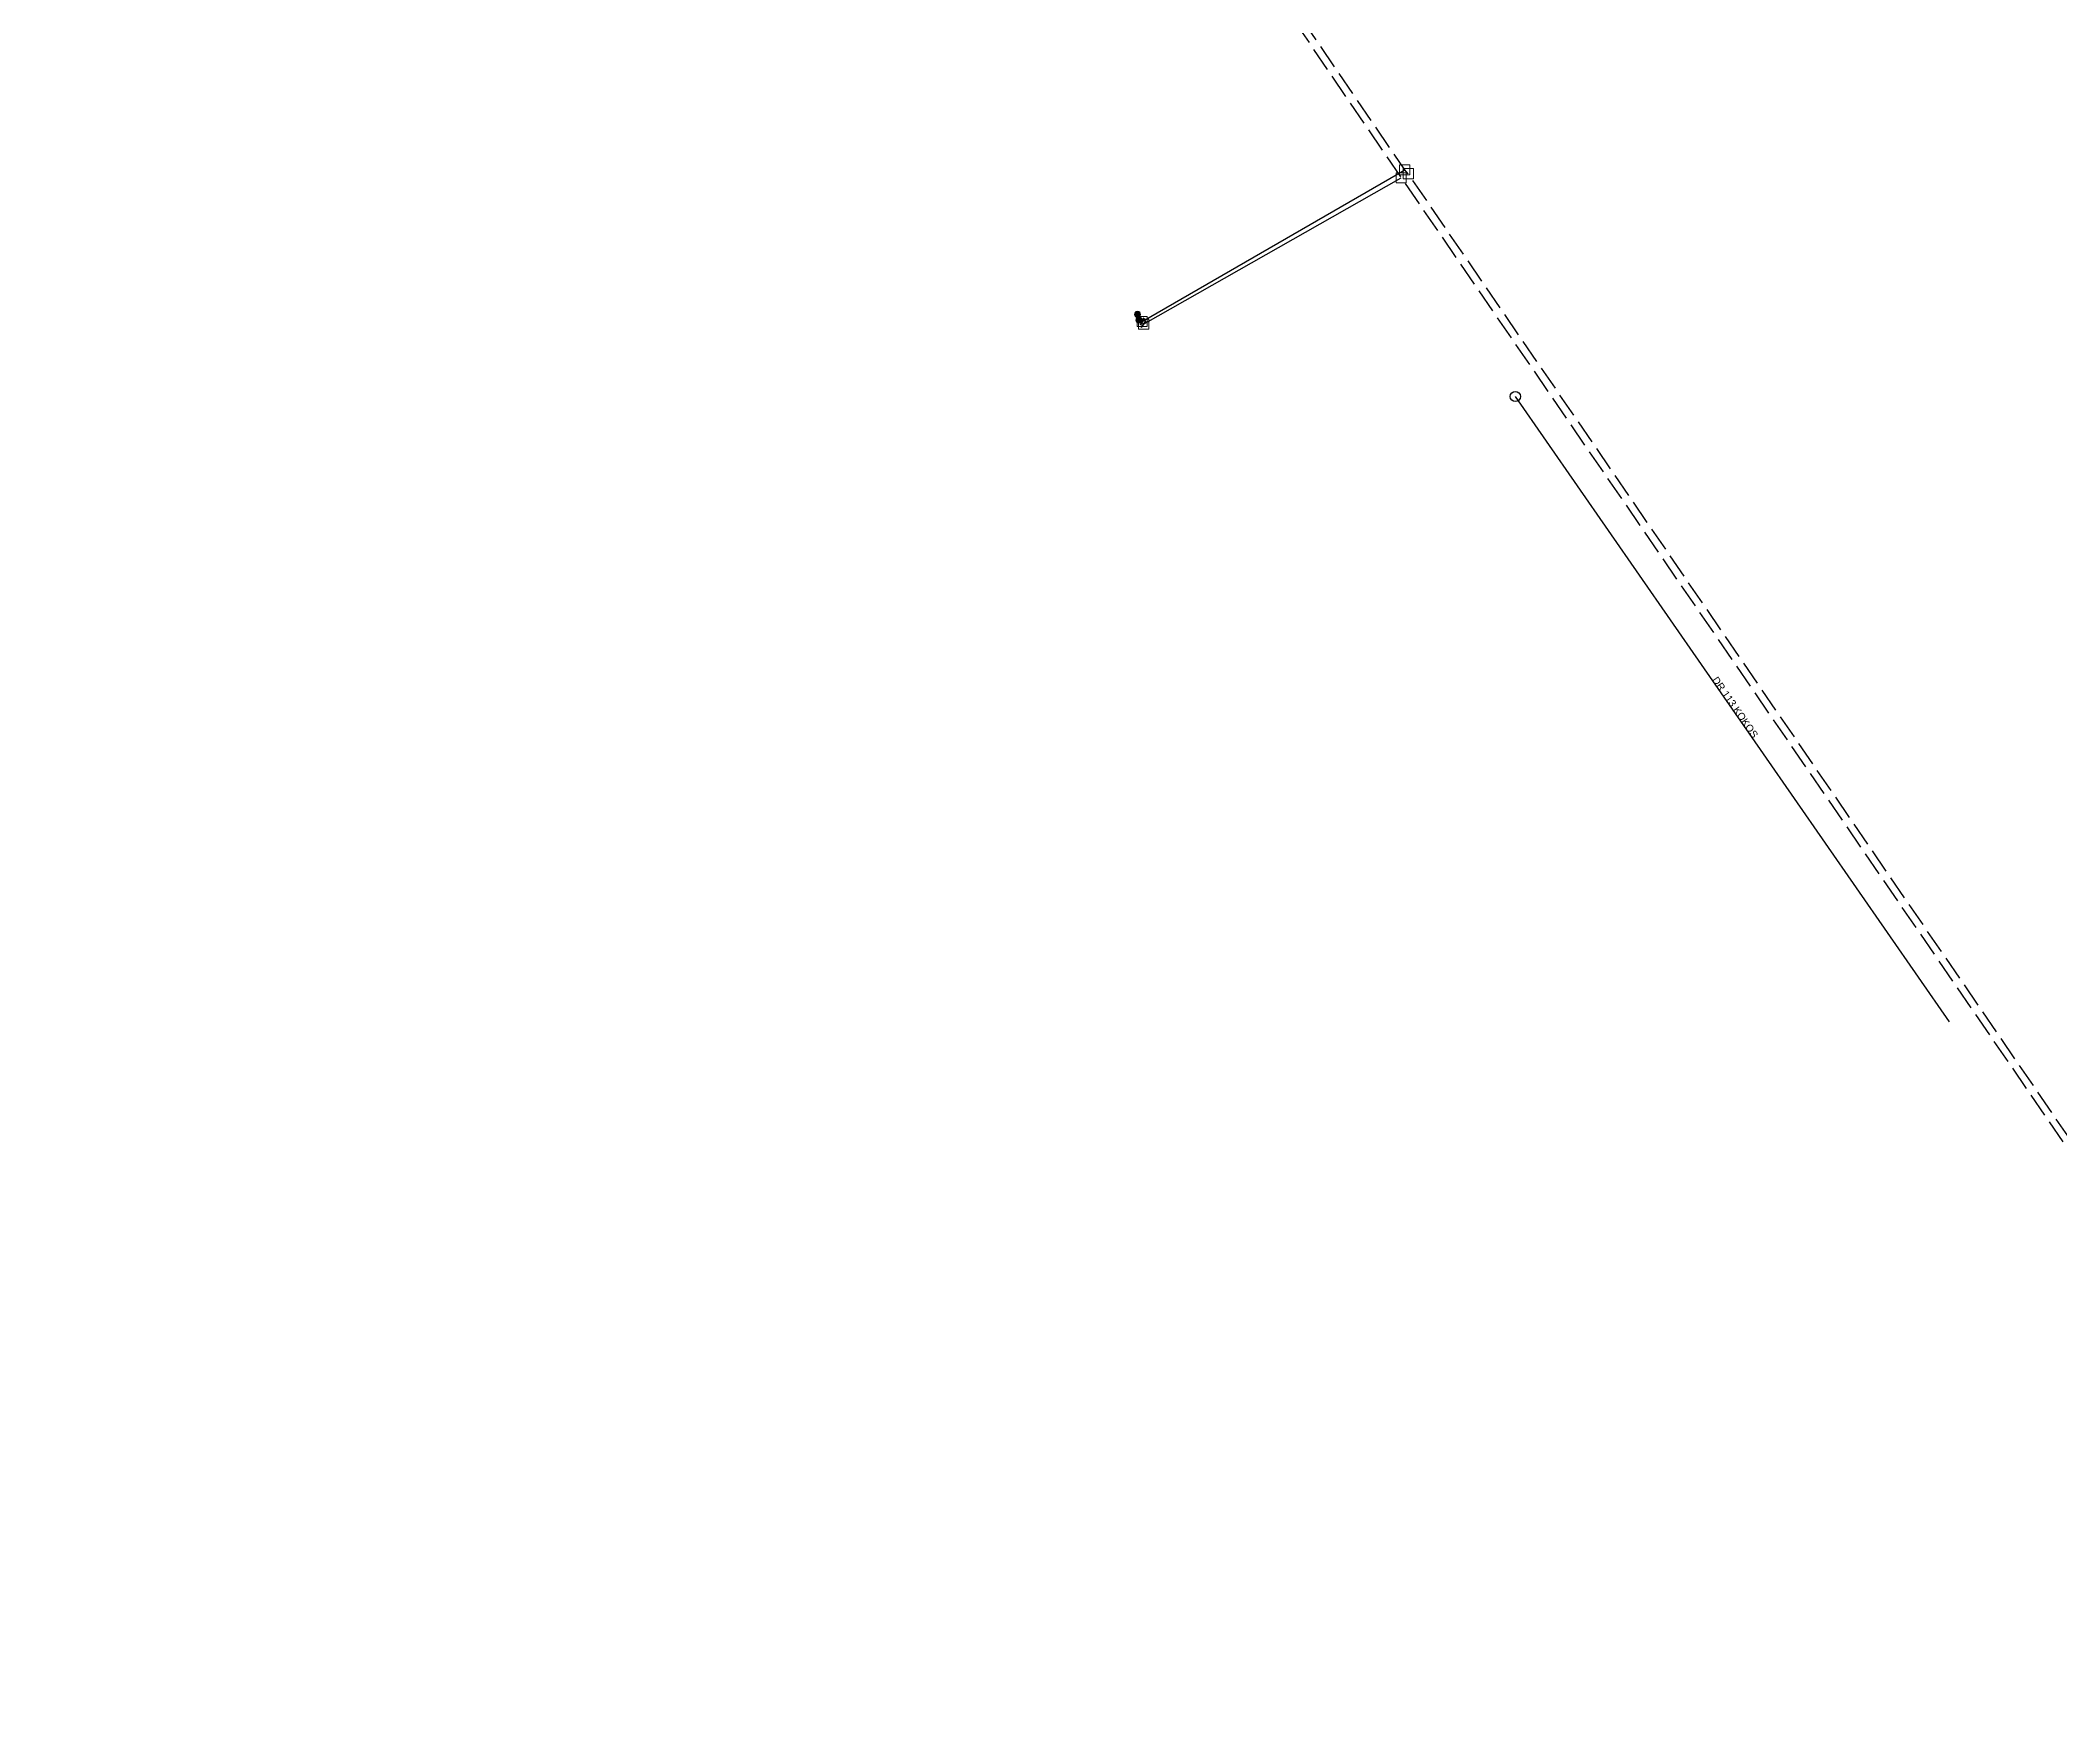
# Model space of a CAD drawing. Header units: metres. Extents: x 119005 to 120452, y 6146783 to 6149515.
# Drawn here: x 119552.3 to 119751, y 6147712 to 6147877 of the extents above; entities that cross this region are included whole.
import ezdxf
from ezdxf.enums import TextEntityAlignment as Align

# ---------------------------------------------------------------- set-up
doc = ezdxf.new("R2010")
doc.units = ezdxf.units.M
doc.header["$LTSCALE"] = 0.4
for name, pattern in [('dränledning', [0]), ('Heldragen__fast_', [0]), ('Heldragen__skalber__', [0]), ('Streckad', [8, 6, -2])]:
    doc.linetypes.add(name, pattern=pattern)
for name, color, linetype in [('AV_LINE', 173, 'Heldragen__fast_'), ('DAG_POINT', 83, 'Continuous'), ('DR_LINE', 83, 'dränledning'), ('DR_TEXT', 7, 'Continuous'), ('V_LINE', 173, 'Streckad'), ('VAV_POINT', 173, 'Continuous'), ('VPL_POINT', 173, 'Continuous'), ('VVP_POINT', 173, 'Continuous')]:
    doc.layers.add(name, color=color, linetype=linetype)
doc.styles.add('Standard_CAD', font='ARIAL.TTF', dxfattribs={"height": 0.2})

# ---------------------------------------------------------------- blocks, each defined once
blk = doc.blocks.new('Ventil')
at = {"color": 0, "linetype": 'Heldragen__skalber__', "lineweight": 35, "flags": 128}
blk.add_lwpolyline([(-0.4, 0), (0.4, 0)], dxfattribs=at)
blk = doc.blocks.new('Rektangel')
at = {"color": 0, "linetype": 'Heldragen__skalber__', "lineweight": 0, "flags": 128}
blk.add_lwpolyline([(-0.5, -0.5), (-0.5, 0.5), (0.5, 0.5), (0.5, -0.5), (-0.5, -0.5)], dxfattribs=at)
blk = doc.blocks.new('VVP')
blk.add_hatch(color=0).paths.add_polyline_path([(0.3, 0, 1), (-0.3, 0, 1)], flags=0)
at = {"color": 0, "linetype": 'Heldragen__skalber__', "lineweight": 0, "flags": 128}
blk.add_lwpolyline([(0.3, 0, 1), (-0.3, 0, 1), (0.3, 0)], format="xyb", dxfattribs=at)
blk = doc.blocks.new('Cirkel')
blk.add_ellipse((0, 0), major_axis=(0.5, 0), ratio=1)

msp = doc.modelspace()

# ---------------------------------------------------------------- linework, layer by layer
at = {"layer": 'AV_LINE', "flags": 128}
for points in [[(119660.28, 6147850), (119660.74, 6147849.3), (119686.58, 6147864.23)], [(119660.43, 6147849.44), (119660.88, 6147849.04), (119686.24, 6147863.43)]]:
    msp.add_lwpolyline(points, dxfattribs=at)
at = {"layer": 'DR_LINE', "flags": 128}
msp.add_lwpolyline([(119740.19, 6147780.36), (119697.47, 6147841.91)], dxfattribs=at)
at = {"layer": 'V_LINE', "flags": 128}
for points in [[(119004.61, 6149515.04), (119028.7, 6149480.24), (119038.78, 6149436.47), (119050.06, 6149383.53), (119055.3, 6149361.6), (119056.56, 6149357.25), (119070.32, 6149311.29), (119078.19, 6149308.94), (119086.24, 6149309.07), (119091.29, 6149309.92), (119121.41, 6149315.9), (119122.59, 6149315.18), (119149.3, 6149214.29), (119135.75, 6149185.6), (119182.93, 6149075.31), (119258.92, 6148953.78), (119287.27, 6148934.4), (119314.13, 6148864.87), (119344.54, 6148730.83), (119317.87, 6148631.05), (119276.53, 6148558.1), (119273.82, 6148551.46), (119273.83, 6148549.58), (119277, 6148540.63), (119346, 6148414.01), (119346.29, 6148413.49), (119419.77, 6148286.07), (119566.38, 6148045.9), (119594.94, 6147999.31), (119603.58, 6147985.48), (119645.01, 6147923.87), (119686.24, 6147863.43), (119757.09, 6147760.23), (119760.04, 6147755.94), (119843.7, 6147634.12), (119865.01, 6147598.47), (119885.58, 6147564.18), (119895.8, 6147547.1), (119916.25, 6147512.95), (119945.2, 6147465.62), (120033.72, 6147346.13), (120104.42, 6147250.61), (120314.14, 6146966.06), (120450.37, 6146783.1), (120450.7, 6146782.65)], [(120451.65, 6146782.97), (120451.59, 6146783.06), (120450.84, 6146783.97), (120314.65, 6146966.6), (120104.98, 6147251.13), (120034.35, 6147346.46), (119945.74, 6147466.1), (119916.87, 6147513.29), (119896.5, 6147547.53), (119886.39, 6147564.5), (119865.75, 6147598.85), (119844.61, 6147634.07), (119760.63, 6147756.44), (119757.68, 6147760.65), (119686.93, 6147863.84), (119686.58, 6147864.23), (119645.61, 6147924.26), (119604.28, 6147985.55), (119595.57, 6147999.54), (119567.1, 6148046.18), (119420.5, 6148286.45), (119346.95, 6148414), (119346.61, 6148414.37), (119277.36, 6148540.77), (119274.22, 6148549.52), (119274.2, 6148551.51), (119276.88, 6148557.91), (119318.43, 6148630.77), (119344.9, 6148730.82), (119314.46, 6148864.98), (119287.55, 6148934.64), (119259.2, 6148954.09), (119183.79, 6149075.68), (119137.3, 6149184.14)]]:
    msp.add_lwpolyline(points, dxfattribs=at)

# ---------------------------------------------------------------- block references
at = {"layer": 'DAG_POINT'}
msp.add_blockref('Cirkel', (119697.47, 6147841.91), dxfattribs=at)
at = {"layer": 'VAV_POINT'}
for p, rotation in [((119660.74, 6147849.3), 63.61607695117043), ((119660.88, 6147849.04), 234.4924490610029)]:
    msp.add_blockref('Ventil', p, dxfattribs=dict(at, rotation=rotation))
at = {"layer": 'VPL_POINT'}
for p in [(119686.24, 6147863.43), (119686.58, 6147864.23), (119686.93, 6147863.84), (119660.74, 6147849.3), (119660.88, 6147849.04)]:
    msp.add_blockref('Rektangel', p, dxfattribs=at)
at = {"layer": 'VVP_POINT'}
for p in [(119660.28, 6147850), (119660.43, 6147849.44)]:
    msp.add_blockref('VVP', p, dxfattribs=at)

# ---------------------------------------------------------------- texts
at = {"layer": 'DR_TEXT', "style": 'Standard_CAD'}
msp.add_text('DR 113 KOKOS', height=0.7, rotation=-55.2374, dxfattribs=at).set_placement((119718.83, 6147811.13), align=Align.CENTER)

doc.saveas('drawing.dxf')
